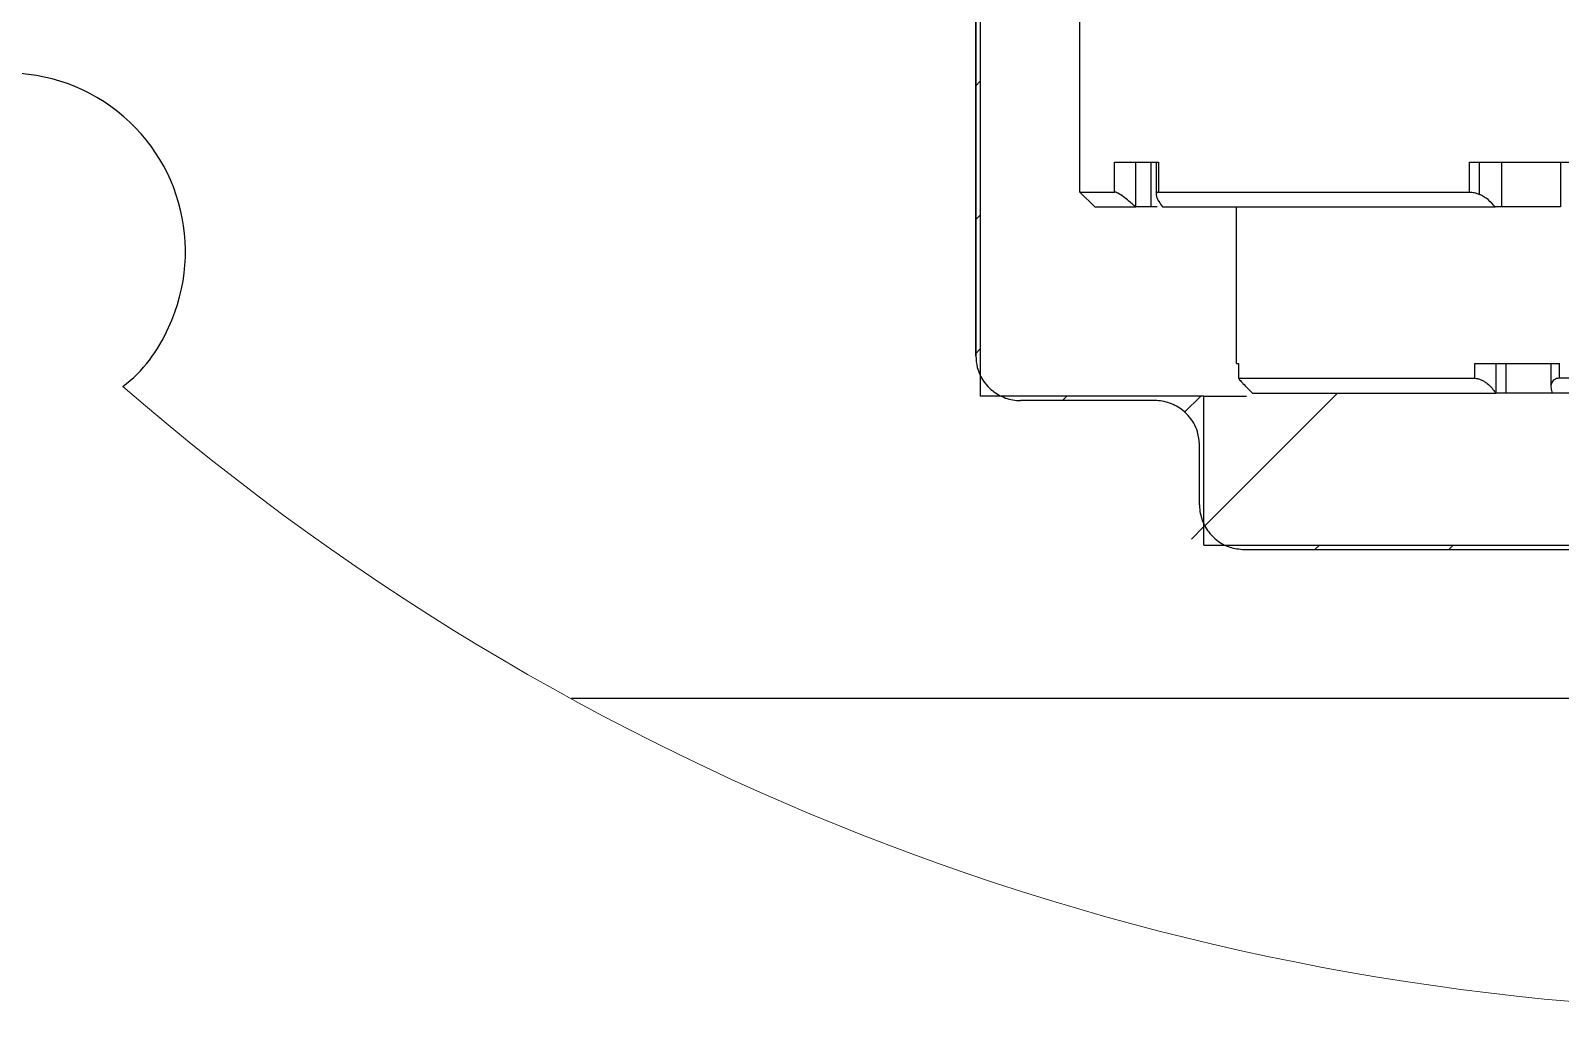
# Model space of a CAD drawing. Header units: millimetres. Extents: x 2 to 1187, y 2 to 839.
# Drawn here: x 572.2 to 623.5, y 404.9 to 437.9 of the extents above; entities that cross this region are included whole.
import ezdxf

# ---------------------------------------------------------------- set-up
doc = ezdxf.new("R2010")
doc.units = ezdxf.units.MM

# ---------------------------------------------------------------- blocks, each defined once
blk = doc.blocks.new('SW_HATCH_3')
at = {"color": 0, "linetype": 'Continuous', "lineweight": 18}
for p, q in [((-3.662, -102.444), (-3.512, -102.294)), ((-3.662, -106.935), (-3.512, -106.785)), ((-3.662, -111.425), (-3.512, -111.275)), ((-0.757, -113.011), (-0.607, -112.861)), ((3.343, -113.4), (3.883, -112.861)), ((4.032, -117.201), (8.473, -112.761)), ((3.57, -117.663), (3.991, -117.242)), ((7.713, -118.011), (7.863, -117.861)), ((12.203, -118.011), (12.353, -117.861))]:
    blk.add_line(p, q, dxfattribs=at)

msp = doc.modelspace()

# ---------------------------------------------------------------- linework, layer by layer
at = {"color": 7, "linetype": 'Continuous', "lineweight": 25}
for p, q in [((604.0775, 444.3422), (604.0775, 425.5934)), ((603.9204, 443.4162), (603.9204, 426.9434)), ((603.9274, 443.4116), (603.9274, 426.9434)), ((607.4204, 432.4434), (607.4204, 441.9434)), ((608.5805, 433.4434), (610.0577, 433.4434)), ((608.5805, 432.4434), (608.5805, 433.4434)), ((609.293, 431.9434), (609.293, 433.4434)), ((609.8042, 431.9434), (609.8042, 433.4434)), ((609.9771, 433.4434), (609.9771, 432.3554)), ((610.0577, 433.4434), (610.0577, 432.4434)), ((620.4826, 433.4434), (624.0489, 433.4434)), ((620.4826, 432.4434), (620.4826, 433.4434)), ((620.8209, 432.3632), (620.8209, 433.4434)), ((621.5704, 431.9434), (621.5704, 433.4434)), ((623.5331, 433.4434), (623.5331, 431.9434)), ((607.4204, 432.4434), (607.9204, 431.9434)), ((607.4204, 432.4434), (608.5805, 432.4434)), ((610.0577, 432.4434), (620.4826, 432.4434)), ((607.9204, 431.9434), (609.2835, 431.9434)), ((609.2835, 431.9434), (609.293, 431.9434)), ((609.8042, 431.9434), (609.293, 431.9434)), ((610.0151, 431.9434), (609.8042, 431.9434)), ((610.1901, 431.9434), (621.3444, 431.9434)), ((612.6704, 426.6934), (612.6704, 431.9434)), ((621.5704, 431.9434), (621.3444, 431.9434)), ((623.5331, 431.9434), (621.5704, 431.9434)), ((603.9204, 426.9434), (603.9274, 426.9434)), ((612.6704, 426.6934), (612.7426, 426.6934)), ((612.7407, 426.6934), (612.7407, 426.1885)), ((612.7426, 426.6934), (612.7426, 426.1934)), ((620.6579, 426.6934), (623.5051, 426.6934)), ((620.6579, 426.1934), (620.6579, 426.6934)), ((621.3779, 425.6934), (621.3779, 426.6934)), ((621.7178, 425.6934), (621.7178, 426.6934)), ((623.2162, 426.6934), (623.2162, 425.9066)), ((623.5051, 426.1934), (623.5051, 426.6934)), ((612.7426, 426.1934), (620.6579, 426.1934)), ((628.3688, 426.1934), (623.5051, 426.1934)), ((611.5801, 425.5934), (604.0775, 425.5934)), ((609.9294, 425.4434), (605.4278, 425.4434)), ((611.5801, 420.5934), (611.5801, 425.5934)), ((611.5801, 425.5934), (613.008, 425.5934)), ((613.2037, 425.6934), (621.3582, 425.6934)), ((621.3779, 425.6934), (621.3582, 425.6934)), ((621.7178, 425.6934), (621.3779, 425.6934)), ((623.2659, 425.6934), (621.7178, 425.6934)), ((631.4204, 425.6934), (623.2659, 425.6934)), ((611.4204, 423.9434), (611.4204, 421.9434)), ((611.43, 423.9434), (611.4204, 423.9434)), ((611.43, 421.9434), (611.43, 423.9434)), ((611.4204, 421.9434), (611.43, 421.9434)), ((611.5801, 420.5934), (651.2607, 420.5934)), ((612.9308, 420.4434), (649.91, 420.4434)), ((672.4754, 415.4434), (590.3654, 415.4434))]:
    msp.add_line(p, q, dxfattribs=at)
for centre, radius, start, end in [((571.4367, 430.4477), 5.9871, 334.7311, 139.36112), ((572.4008, 429.7527), 4.8235, 307.30959, 337.30921)]:
    msp.add_arc(centre, radius, start, end, dxfattribs=at)
at = {"color": 7, "linetype": 'Continuous', "lineweight": 18}
msp.add_arc((631.4204, 490.4434), 85.5016, 228.998272, 311.00204, dxfattribs=at)
at = {"color": 7, "linetype": 'Continuous', "lineweight": 25}
for points, knots in [([(609.2835, 431.9434), (609.2105, 432.01), (609.0811, 432.1278), (608.8856, 432.283), (608.7404, 432.3799), (608.6372, 432.4334), (608.5968, 432.4405), (608.5805, 432.4434)], [0, 0, 0, 0, 0.3407289, 0.6033544, 0.8591648, 0.9433391, 1, 1, 1, 1]), ([(610.0577, 432.4434), (610.0404, 432.4419), (610.0083, 432.4392), (609.9627, 432.3773), (609.9964, 432.2591), (610.0705, 432.1112), (610.1471, 432.0038), (610.1901, 431.9434)], [0, 0, 0, 0, 0.0825734, 0.1533291, 0.3483985, 0.6337178, 1, 1, 1, 1]), ([(620.4826, 432.4434), (620.5372, 432.4392), (620.654, 432.4301), (620.7629, 432.3864), (620.8209, 432.3632)], [0, 0, 0, 0, 0.4672688, 1, 1, 1, 1]), ([(621.3444, 431.9434), (621.2692, 432.0288), (621.1558, 432.1574), (620.9709, 432.2891), (620.8702, 432.3389), (620.8209, 432.3633)], [0, 0, 0, 0, 0.5022676, 0.7567406, 1, 1, 1, 1]), ([(603.9274, 426.9434), (603.9373, 426.8138), (603.9599, 426.516), (604.1377, 426.1424), (604.4227, 425.8037), (604.7953, 425.5523), (605.1709, 425.4505), (605.3833, 425.4446), (605.4278, 425.4434)], [0, 0, 0, 0, 0.1652554, 0.3797415, 0.5139127, 0.7285247, 0.9431349, 1, 1, 1, 1]), ([(612.7426, 426.1934), (612.7435, 426.189), (612.7476, 426.1682), (612.7833, 426.1365), (612.8276, 426.0807), (612.9165, 425.9879), (613.042, 425.856), (613.1482, 425.7492), (613.2037, 425.6934)], [0, 0, 0, 0, 0.0196604, 0.0921865, 0.1974904, 0.3380035, 0.6542942, 1, 1, 1, 1]), ([(620.6579, 426.1934), (620.6921, 426.1905), (620.7665, 426.184), (620.8723, 426.1442), (620.9783, 426.0883), (621.1053, 425.9991), (621.2425, 425.8713), (621.3209, 425.7507), (621.3582, 425.6934)], [0, 0, 0, 0, 0.1150263, 0.24986421, 0.37626467, 0.51769007, 0.77071536, 1, 1, 1, 1]), ([(623.5051, 426.1934), (623.4716, 426.1913), (623.4076, 426.1872), (623.3248, 426.1477), (623.2647, 426.0894), (623.2176, 425.9947), (623.2086, 425.8528), (623.2461, 425.7484), (623.2659, 425.6934)], [0, 0, 0, 0, 0.14759705, 0.28184264, 0.39561509, 0.5122689, 0.74284841, 1, 1, 1, 1]), ([(611.43, 423.9434), (611.4168, 424.096), (611.3943, 424.3539), (611.2183, 424.7458), (610.9362, 425.0948), (610.4981, 425.362), (610.1408, 425.4405), (609.9511, 425.4431), (609.9294, 425.4434)], [0, 0, 0, 0, 0.1941342, 0.3282288, 0.5428597, 0.7574908, 0.9721867, 1, 1, 1, 1]), ([(611.43, 421.9434), (611.4301, 421.9336), (611.4313, 421.7559), (611.4978, 421.4092), (611.7235, 421.0203), (612.0414, 420.7128), (612.433, 420.4909), (612.7663, 420.4591), (612.9308, 420.4434)], [0, 0, 0, 0, 0.0125965, 0.2271139, 0.4416314, 0.5757644, 0.7905432, 1, 1, 1, 1])]:
    msp.add_open_spline(points, degree=3, knots=knots, dxfattribs=at)

# ---------------------------------------------------------------- block references
at = {"color": 7, "linetype": 'Continuous', "lineweight": 18}
msp.add_blockref('SW_HATCH_3', (607.589, 538.4541), dxfattribs=at)

doc.saveas('drawing.dxf')
